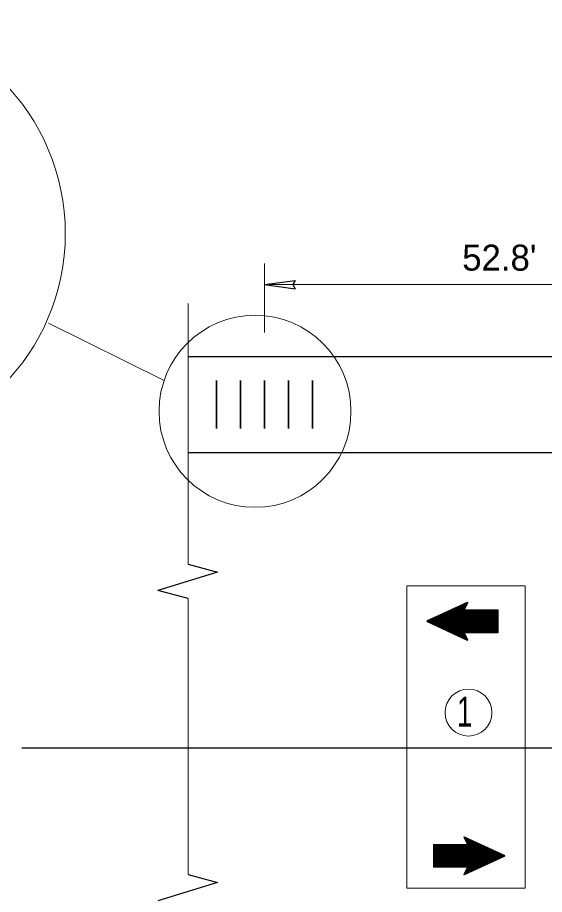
# Model space of a CAD drawing. Extents: x 290 to 799, y -237 to 274.
# Drawn here: x 566.4 to 592.75, y 174.44 to 218.28 of the extents above; entities that cross this region are included whole.
import ezdxf

# ---------------------------------------------------------------- set-up
doc = ezdxf.new("R2010")
doc.units = 0
doc.header["$LTSCALE"] = 0.52
doc.layers.add('1', color=7, linetype='Continuous', lineweight=13)
doc.layers.add('36', color=7, linetype='Continuous', lineweight=35)

msp = doc.modelspace()

# ---------------------------------------------------------------- linework, layer by layer
at = {"layer": '1', "lineweight": 25}
for p, q in [((578.7546, 204.9281), (580.2873, 205.1387)), ((578.7546, 204.9281), (580.2873, 204.7175)), ((574.9287, 189.229), (573.4172, 189.6323)), ((588.8757, 188.9719), (588.8078, 188.9719)), ((588.8838, 188.9873), (588.8412, 188.9873)), ((588.8918, 189.0027), (588.8746, 189.0027)), ((590.4342, 188.5458), (587.8817, 188.5458)), ((590.4343, 188.5612), (587.9151, 188.5612)), ((590.4344, 188.5765), (587.9485, 188.5765)), ((590.4346, 188.5918), (587.9818, 188.5918)), ((590.4348, 188.6073), (588.0153, 188.6073)), ((590.4348, 188.6226), (588.0486, 188.6226)), ((588.7013, 188.6398), (588.0862, 188.6398)), ((588.7094, 188.6553), (588.1194, 188.6553)), ((588.7174, 188.6706), (588.1529, 188.6706)), ((588.7255, 188.6859), (588.1862, 188.6859)), ((588.7347, 188.7033), (588.2238, 188.7033)), ((588.7437, 188.7205), (588.2613, 188.7205)), ((588.7538, 188.7397), (588.3031, 188.7397)), ((588.7638, 188.7588), (588.3447, 188.7588)), ((588.7719, 188.7743), (588.3782, 188.7743)), ((588.78, 188.7896), (588.4116, 188.7896)), ((588.788, 188.8049), (588.4449, 188.8049)), ((588.7961, 188.8203), (588.4783, 188.8203)), ((588.8042, 188.8356), (588.5116, 188.8356)), ((588.8133, 188.8529), (588.5492, 188.8529)), ((588.8213, 188.8683), (588.5825, 188.8683)), ((588.8294, 188.8836), (588.6159, 188.8836)), ((588.8374, 188.899), (588.6493, 188.899)), ((588.8464, 188.9163), (588.6869, 188.9163)), ((588.8555, 188.9335), (588.7243, 188.9335)), ((588.8657, 188.9528), (588.7662, 188.9528)), ((590.435, 188.6398), (589.0387, 188.6398)), ((590.4304, 188.1005), (586.9139, 188.1005)), ((590.4306, 188.1198), (586.9555, 188.1198)), ((590.4307, 188.1351), (586.9889, 188.1351)), ((590.4308, 188.1505), (587.0224, 188.1505)), ((590.4309, 188.1658), (587.0557, 188.1658)), ((590.4311, 188.1812), (587.0892, 188.1812)), ((590.4312, 188.1965), (587.1224, 188.1965)), ((590.4314, 188.2138), (587.1601, 188.2138)), ((590.4315, 188.2291), (587.1933, 188.2291)), ((590.4317, 188.2445), (587.2268, 188.2445)), ((590.4318, 188.2598), (587.2601, 188.2598)), ((590.4319, 188.2771), (587.2977, 188.2771)), ((590.4321, 188.2943), (587.3352, 188.2943)), ((590.4322, 188.3136), (587.3769, 188.3136)), ((590.4324, 188.3328), (587.4187, 188.3328)), ((590.4325, 188.3481), (587.452, 188.3481)), ((590.4327, 188.3635), (587.4854, 188.3635)), ((590.4328, 188.3788), (587.5188, 188.3788)), ((590.4329, 188.3943), (587.5522, 188.3943)), ((590.4331, 188.4095), (587.5855, 188.4095)), ((590.4332, 188.4268), (587.6231, 188.4268)), ((590.4333, 188.4422), (587.6564, 188.4422)), ((590.4334, 188.4575), (587.6898, 188.4575)), ((590.4336, 188.4728), (587.7232, 188.4728)), ((590.4337, 188.4902), (587.7608, 188.4902)), ((590.4338, 188.5074), (587.7982, 188.5074)), ((590.434, 188.5266), (587.8399, 188.5266)), ((590.4303, 188.0813), (586.9276, 188.0813)), ((590.4301, 188.064), (586.9643, 188.064)), ((590.4299, 188.0468), (587.0013, 188.0468)), ((590.4298, 188.0314), (587.0339, 188.0314)), ((590.4297, 188.016), (587.0667, 188.016)), ((590.4295, 188.0008), (587.0993, 188.0008)), ((590.4294, 187.9834), (587.1362, 187.9834)), ((590.4293, 187.9681), (587.1689, 187.9681)), ((590.4292, 187.9528), (587.2017, 187.9528)), ((590.429, 187.9374), (587.2343, 187.9374)), ((590.4289, 187.922), (587.2671, 187.922)), ((590.4288, 187.9067), (587.2999, 187.9067)), ((590.4286, 187.8875), (587.3407, 187.8875)), ((590.4284, 187.8683), (587.3817, 187.8683)), ((590.4283, 187.851), (587.4184, 187.851)), ((590.4282, 187.8338), (587.4553, 187.8338)), ((590.428, 187.8184), (587.488, 187.8184)), ((590.4278, 187.803), (587.5208, 187.803)), ((590.4277, 187.7877), (587.5534, 187.7877)), ((590.4276, 187.7704), (587.5903, 187.7704)), ((590.4274, 187.755), (587.6229, 187.755)), ((590.4273, 187.7397), (587.6557, 187.7397)), ((590.4272, 187.7243), (587.6884, 187.7243)), ((590.4271, 187.709), (587.7212, 187.709)), ((590.4269, 187.6936), (587.7539, 187.6936)), ((590.4268, 187.6744), (587.7948, 187.6744)), ((590.4266, 187.6553), (587.8358, 187.6553)), ((590.4264, 187.638), (587.8725, 187.638)), ((590.4263, 187.6207), (587.9094, 187.6207)), ((590.4262, 187.6053), (587.9421, 187.6053)), ((590.426, 187.59), (587.9748, 187.59)), ((590.4259, 187.5747), (588.0075, 187.5747)), ((590.4258, 187.5573), (588.0443, 187.5573)), ((588.9153, 187.542), (588.077, 187.542)), ((588.7343, 187.5267), (588.1098, 187.5267)), ((588.7404, 187.5113), (588.1424, 187.5113)), ((588.7465, 187.4959), (588.1752, 187.4959)), ((588.7527, 187.4805), (588.208, 187.4805)), ((588.7604, 187.4614), (588.2489, 187.4614)), ((588.7681, 187.4422), (588.2898, 187.4422)), ((588.775, 187.4249), (588.3266, 187.4249)), ((588.7819, 187.4076), (588.3634, 187.4076)), ((588.788, 187.3923), (588.3962, 187.3923)), ((588.7942, 187.3769), (588.4289, 187.3769)), ((588.8003, 187.3616), (588.4616, 187.3616)), ((588.8073, 187.3443), (588.4984, 187.3443)), ((588.8134, 187.329), (588.5311, 187.329)), ((588.8195, 187.3136), (588.5639, 187.3136)), ((588.8257, 187.2983), (588.5965, 187.2983)), ((588.8318, 187.2829), (588.6293, 187.2829)), ((588.8379, 187.2675), (588.6621, 187.2675)), ((588.8457, 187.2483), (588.7029, 187.2483)), ((588.8533, 187.2291), (588.7439, 187.2291)), ((588.8602, 187.2118), (588.7807, 187.2118)), ((588.8672, 187.1946), (588.8176, 187.1946)), ((588.8733, 187.1793), (588.8502, 187.1793)), ((588.7632, 177.2862), (588.7863, 177.2862)), ((588.7693, 177.2708), (588.8188, 177.2708)), ((588.7763, 177.2536), (588.8558, 177.2536)), ((588.7831, 177.2363), (588.8925, 177.2363)), ((588.7908, 177.2171), (588.9335, 177.2171)), ((588.7985, 177.1979), (588.9743, 177.1979)), ((588.8046, 177.1825), (589.0071, 177.1825)), ((588.8108, 177.1672), (589.0399, 177.1672)), ((588.8169, 177.1518), (589.0725, 177.1518)), ((588.823, 177.1364), (589.1053, 177.1364)), ((587.2088, 176.695), (590.0462, 176.695)), ((587.209, 176.7104), (590.0135, 176.7104)), ((587.2091, 176.7258), (589.9808, 176.7258)), ((587.2093, 176.7564), (589.9153, 176.7564)), ((587.2093, 176.7411), (589.948, 176.7411)), ((587.2095, 176.7718), (589.8825, 176.7718)), ((587.2097, 176.791), (589.8417, 176.791)), ((587.2098, 176.8102), (589.8007, 176.8102)), ((587.21, 176.8274), (589.7639, 176.8274)), ((587.2101, 176.8448), (589.727, 176.8448)), ((587.2103, 176.8601), (589.6943, 176.8601)), ((587.2104, 176.8754), (589.6616, 176.8754)), ((587.2105, 176.8908), (589.6289, 176.8908)), ((587.2107, 176.9081), (589.5921, 176.9081)), ((588.7212, 176.9234), (589.5594, 176.9234)), ((588.8292, 177.1212), (589.138, 177.1212)), ((588.8361, 177.1038), (589.1748, 177.1038)), ((588.8423, 177.0885), (589.2075, 177.0885)), ((588.8484, 177.0732), (589.2403, 177.0732)), ((588.8545, 177.0578), (589.273, 177.0578)), ((588.8614, 177.0405), (589.3098, 177.0405)), ((588.8683, 177.0233), (589.3466, 177.0233)), ((588.876, 177.004), (589.3875, 177.004)), ((588.8838, 176.9849), (589.4284, 176.9849)), ((588.8899, 176.9695), (589.4613, 176.9695)), ((588.896, 176.9542), (589.494, 176.9542)), ((588.9022, 176.9388), (589.5267, 176.9388)), ((587.2053, 176.2843), (590.5473, 176.2843)), ((587.2053, 176.2689), (590.514, 176.2689)), ((587.2055, 176.2997), (590.5808, 176.2997)), ((587.2056, 176.3149), (590.614, 176.3149)), ((587.2058, 176.3457), (590.6809, 176.3457)), ((587.2058, 176.3303), (590.6475, 176.3303)), ((587.206, 176.3649), (590.7225, 176.3649)), ((587.2062, 176.3842), (590.7088, 176.3842)), ((587.2063, 176.4014), (590.6721, 176.4014)), ((587.2065, 176.4187), (590.6352, 176.4187)), ((587.2066, 176.434), (590.6025, 176.434)), ((587.2068, 176.4494), (590.5698, 176.4494)), ((587.2069, 176.4647), (590.5371, 176.4647)), ((587.207, 176.482), (590.5003, 176.482)), ((587.2072, 176.4973), (590.4675, 176.4973)), ((587.2073, 176.5127), (590.4348, 176.5127)), ((587.2074, 176.528), (590.4021, 176.528)), ((587.2075, 176.5434), (590.3693, 176.5434)), ((587.2077, 176.5588), (590.3365, 176.5588)), ((587.2078, 176.5779), (590.2958, 176.5779)), ((587.208, 176.5972), (590.2548, 176.5972)), ((587.2082, 176.6144), (590.218, 176.6144)), ((587.2083, 176.6317), (590.1811, 176.6317)), ((587.2084, 176.647), (590.1484, 176.647)), ((587.2086, 176.6624), (590.1157, 176.6624)), ((587.2088, 176.6778), (590.083, 176.6778)), ((587.2014, 175.8256), (588.5978, 175.8256)), ((587.2016, 175.8428), (589.5878, 175.8428)), ((587.2017, 175.8582), (589.6212, 175.8582)), ((587.2018, 175.8736), (589.6546, 175.8736)), ((587.202, 175.8889), (589.6879, 175.8889)), ((587.2021, 175.9043), (589.7213, 175.9043)), ((587.2023, 175.9197), (589.7548, 175.9197)), ((587.2024, 175.9388), (589.7965, 175.9388)), ((587.2026, 175.958), (589.8383, 175.958)), ((587.2028, 175.9926), (589.9133, 175.9926)), ((587.2028, 175.9753), (589.8757, 175.9753)), ((587.203, 176.0079), (589.9466, 176.0079)), ((587.2031, 176.0233), (589.98, 176.0233)), ((587.2033, 176.0559), (590.0509, 176.0559)), ((587.2033, 176.0386), (590.0133, 176.0386)), ((587.2035, 176.0712), (590.0843, 176.0712)), ((587.2037, 176.0866), (590.1177, 176.0866)), ((587.2038, 176.1019), (590.151, 176.1019)), ((587.2039, 176.1173), (590.1844, 176.1173)), ((587.204, 176.1327), (590.2178, 176.1327)), ((587.2043, 176.1711), (590.3013, 176.1711)), ((587.2043, 176.1518), (590.2595, 176.1518)), ((587.2045, 176.1883), (590.3388, 176.1883)), ((587.2047, 176.2057), (590.3763, 176.2057)), ((587.2048, 176.2209), (590.4097, 176.2209)), ((587.2049, 176.2363), (590.4431, 176.2363)), ((587.205, 176.2517), (590.4763, 176.2517)), ((588.9351, 175.8256), (589.5503, 175.8256)), ((588.7446, 175.4628), (588.7618, 175.4628)), ((588.7527, 175.4782), (588.7953, 175.4782)), ((588.7608, 175.4935), (588.8287, 175.4935)), ((588.7708, 175.5127), (588.8703, 175.5127)), ((588.7809, 175.5319), (588.9121, 175.5319)), ((588.79, 175.5492), (588.9495, 175.5492)), ((588.799, 175.5664), (588.9872, 175.5664)), ((588.807, 175.5818), (589.0205, 175.5818)), ((588.8151, 175.5972), (589.0539, 175.5972)), ((588.8232, 175.6125), (589.0873, 175.6125)), ((588.8323, 175.6298), (589.1248, 175.6298)), ((588.8403, 175.6452), (589.1582, 175.6452)), ((588.8484, 175.6605), (589.1915, 175.6605)), ((588.8564, 175.6758), (589.2248, 175.6758)), ((588.8645, 175.6912), (589.2583, 175.6912)), ((588.8726, 175.7066), (589.2918, 175.7066)), ((588.8827, 175.7258), (589.3333, 175.7258)), ((588.8928, 175.7449), (589.3752, 175.7449)), ((588.9018, 175.7622), (589.4127, 175.7622)), ((588.9109, 175.7795), (589.4503, 175.7795)), ((588.919, 175.7948), (589.4835, 175.7948)), ((588.927, 175.8102), (589.517, 175.8102))]:
    msp.add_line(p, q, dxfattribs=at)
at = {"layer": '1'}
for p, q in [((574.9287, 190.9433), (574.9287, 203.9828)), ((573.7294, 200.1373), (567.9395, 202.9937)), ((574.9287, 175.4337), (574.9287, 189.229))]:
    msp.add_line(p, q, dxfattribs=at)
at = {"layer": '1', "lineweight": 25}
for points in [[(580.2873, 205.1387), (580.1687, 204.926), (580.2873, 204.7175)], [(574.9287, 190.9433), (576.3935, 190.5525), (573.4172, 189.6323)], [(574.9287, 175.4337), (576.3935, 175.0428), (573.4172, 174.1227)]]:
    msp.add_lwpolyline(points, dxfattribs=at)
at = {"layer": '1'}
msp.add_lwpolyline([(591.7914, 174.7512), (585.8649, 174.7512), (585.8649, 189.862), (591.7914, 189.862)], close=True, dxfattribs=at)
at = {"layer": '1', "lineweight": 35}
for points in [[(590.4257, 187.5223), (590.4257, 188.6474), (588.7098, 188.6474), (588.9067, 189.0318), (586.872, 188.0943)], [(590.4257, 188.6662), (590.4257, 187.541), (588.7098, 187.541), (588.9067, 187.1565), (586.872, 188.0943)], [(587.2108, 175.7993), (587.2108, 176.9244), (588.9267, 176.9244), (588.7298, 177.3089), (590.7644, 176.3712)], [(587.2108, 176.9432), (587.2108, 175.818), (588.9267, 175.818), (588.7298, 175.4336), (590.7644, 176.3712)]]:
    msp.add_lwpolyline(points, dxfattribs=at)
at = {"layer": '1'}
msp.add_circle((588.9513, 183.5297), 1.1747, dxfattribs=at)
at = {"layer": '36', "lineweight": 13}
msp.add_line((578.7543, 202.5288), (578.7543, 205.9833), dxfattribs=at)
at = {"layer": '36', "lineweight": 25}
for p, q in [((574.9287, 201.3288), (635.2854, 201.3288)), ((574.9287, 196.5288), (635.2854, 196.5288)), ((566.6115, 181.7741), (651.1652, 181.7741))]:
    msp.add_line(p, q, dxfattribs=at)
at = {"layer": '36'}
for p, q in [((576.3543, 200.1288), (576.3543, 197.7288)), ((577.5543, 200.1288), (577.5543, 197.7288)), ((578.7543, 200.1288), (578.7543, 197.7288)), ((579.9543, 200.1288), (579.9543, 197.7288)), ((581.1543, 200.1288), (581.1543, 197.7288))]:
    msp.add_line(p, q, dxfattribs=at)
at = {"layer": '36', "lineweight": 13}
msp.add_lwpolyline([(578.7543, 204.9288), (601.5543, 204.9288), (624.3543, 204.9288)], dxfattribs=at)
for centre, radius in [((557.9865, 207.4813), 10.8), ((578.2742, 198.5929), 4.8)]:
    msp.add_arc(centre, radius, 0, 359.99998, dxfattribs=at)

# ---------------------------------------------------------------- texts
at = {"layer": '1', "width": 0.7}
msp.add_text('1', height=1.5, dxfattribs=at).set_placement((588.3712, 182.8331))
at = {"layer": '36'}
msp.add_text("52.8'", height=1.3, dxfattribs=at).set_placement((588.6358, 205.6274))

doc.saveas('drawing.dxf')
